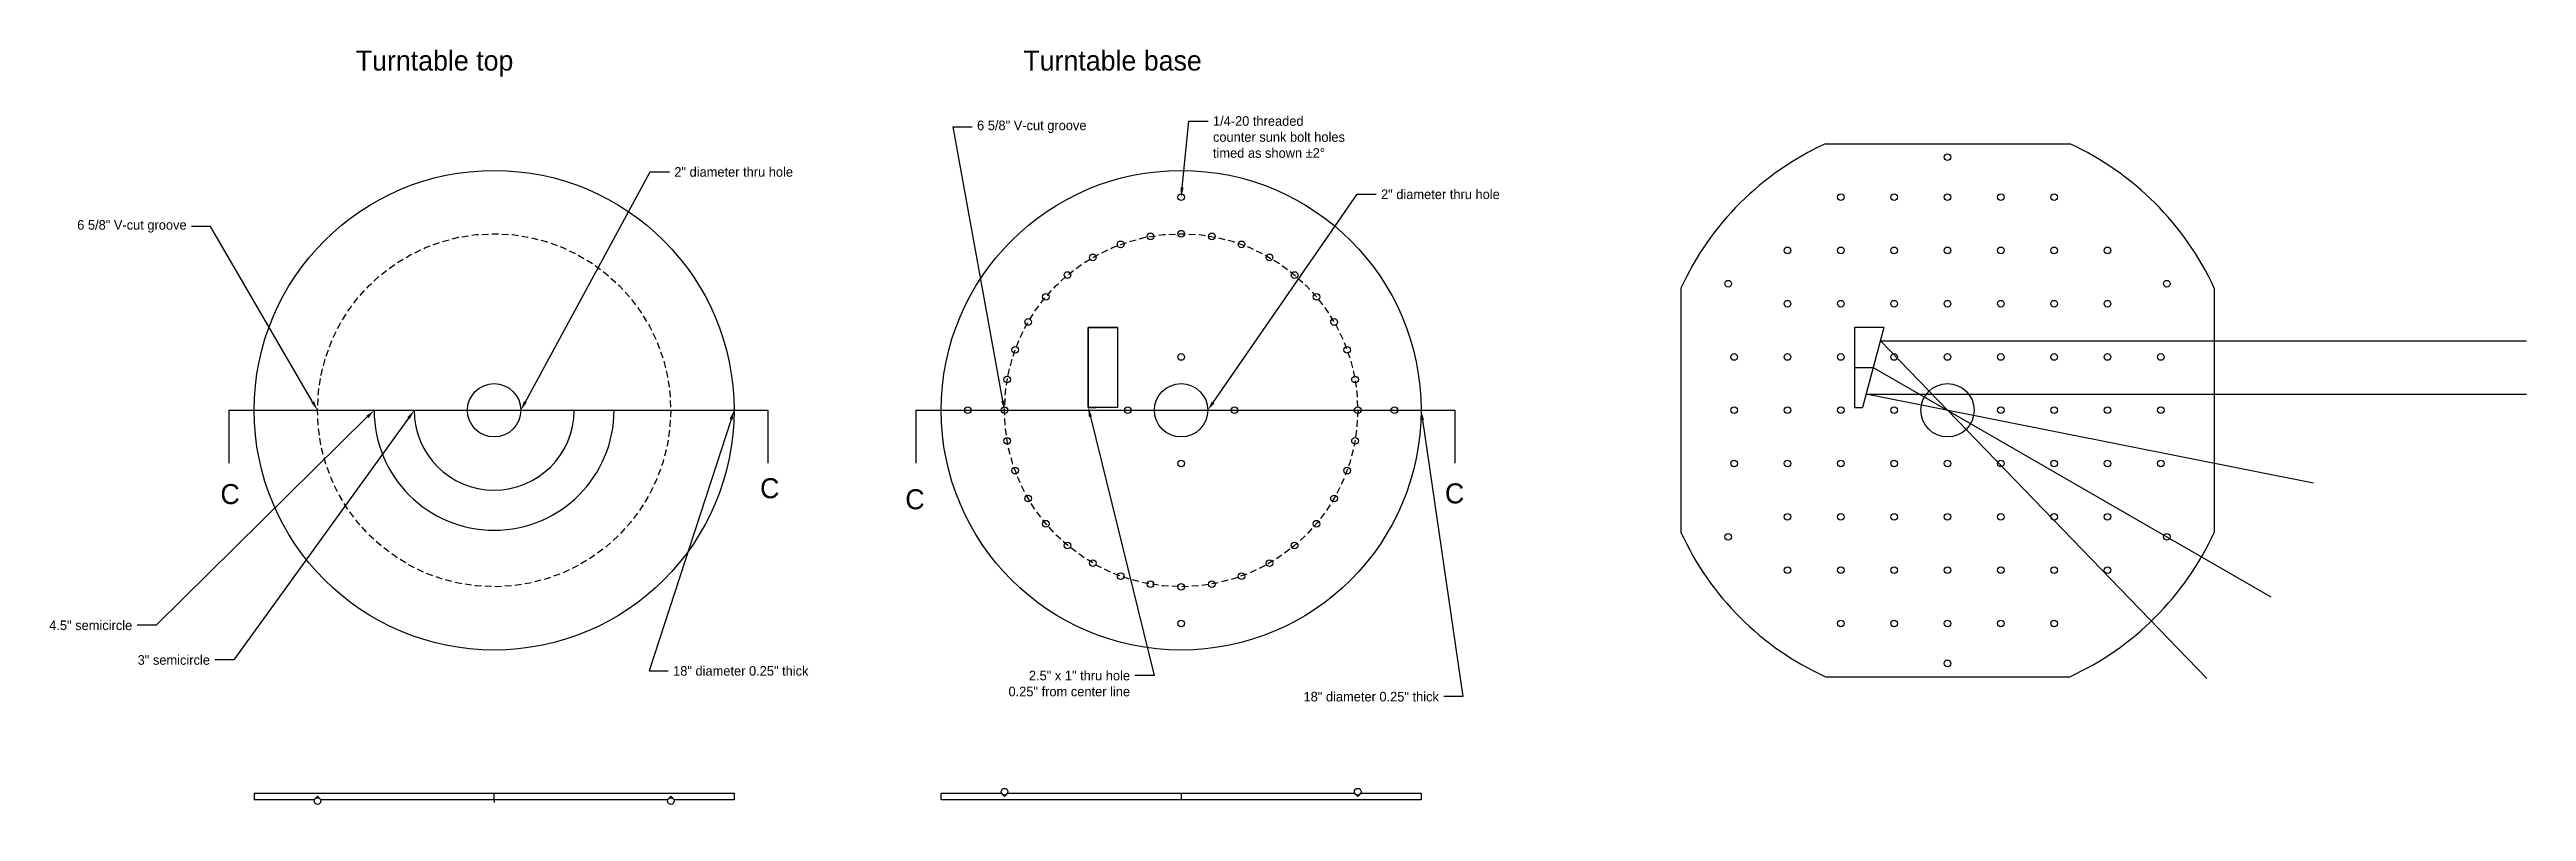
# Model space of a CAD drawing. Header units: inches. Extents: x 45 to 137.9, y -13.7 to 14.9.
import ezdxf
from ezdxf import colors
from ezdxf.entities.mleader import LeaderData, LeaderLine
from ezdxf.math import Vec2, Vec3

# ---------------------------------------------------------------- set-up
doc = ezdxf.new("R2010")
doc.units = ezdxf.units.IN
doc.header["$MEASUREMENT"] = 0
doc.linetypes.add('DASHED2', pattern=[0.375, 0.25, -0.125])

msp = doc.modelspace()

# ---------------------------------------------------------------- linework, layer by layer
for p, q in [((111.57, 11.337), (120.735, 11.337)), ((106.153, 5.92), (106.153, -3.245)), ((126.153, 5.92), (126.153, -3.245)), ((113.368, 2.945), (128.277, -5.663)), ((51.694, 1.337), (71.904, 1.337)), ((51.694, 1.337), (51.694, -0.643)), ((71.904, 1.337), (71.904, -0.643)), ((77.46, 1.337), (97.67, 1.337)), ((77.46, 1.337), (77.46, -0.643)), ((97.67, 1.337), (97.67, -0.643)), ((111.57, -8.663), (120.735, -8.663)), ((52.639, -13.027), (70.639, -13.027)), ((52.639, -13.027), (52.639, -13.277)), ((54.887, -13.277), (52.639, -13.277)), ((55.014, -13.15), (54.887, -13.277)), ((55.142, -13.277), (55.014, -13.15)), ((68.137, -13.277), (55.142, -13.277)), ((61.639, -13.277), (61.639, -13.027)), ((61.639, -13.277), (61.639, -13.377)), ((68.137, -13.277), (68.264, -13.15)), ((68.264, -13.15), (68.392, -13.277)), ((70.639, -13.277), (68.392, -13.277)), ((70.639, -13.027), (70.639, -13.277)), ((78.406, -13.027), (80.653, -13.027)), ((78.406, -13.277), (78.406, -13.027)), ((96.406, -13.277), (78.406, -13.277)), ((80.781, -13.155), (80.653, -13.027)), ((80.908, -13.027), (80.781, -13.155)), ((80.908, -13.027), (93.903, -13.027)), ((87.406, -13.027), (87.406, -13.277)), ((93.903, -13.027), (94.031, -13.155)), ((94.031, -13.155), (94.158, -13.027)), ((94.158, -13.027), (96.406, -13.027)), ((96.406, -13.027), (96.406, -13.277))]:
    msp.add_line(p, q)
at = {"color": 2}
for p, q in [((85.019, 4.445), (83.919, 4.445)), ((83.919, 4.445), (83.919, 1.445)), ((113.766, 4.445), (112.666, 4.445)), ((112.666, 4.445), (112.666, 1.445)), ((113.766, 4.445), (112.966, 1.445)), ((112.666, 2.945), (113.368, 2.945)), ((83.919, 1.445), (84.219, 1.445)), ((112.666, 1.445), (112.966, 1.445))]:
    msp.add_line(p, q, dxfattribs=at)
at = {"color": 1}
for p, q in [((113.633, 3.945), (137.866, 3.945)), ((113.633, 3.945), (125.881, -8.73)), ((113.1, 1.945), (137.866, 1.945)), ((129.884, -1.395), (113.1, 1.945))]:
    msp.add_line(p, q, dxfattribs=at)
at = {"color": 4}
for p, q in [((57.139, 1.337), (58.639, 1.337)), ((64.639, 1.337), (66.139, 1.337))]:
    msp.add_line(p, q, dxfattribs=at)
msp.add_lwpolyline([(83.919, 4.445), (85.019, 4.445), (85.019, 1.445), (83.919, 1.445)], close=True)
for centre, radius in [((61.639, 1.337), 9), ((87.406, 1.337), 9), ((61.639, 1.337), 1), ((87.406, 1.337), 1)]:
    msp.add_circle(centre, radius, dxfattribs=at)
for centre, radius in [((116.153, 10.837), 0.125), ((87.406, 9.337), 0.125), ((112.153, 9.337), 0.125), ((114.153, 9.337), 0.125), ((116.153, 9.337), 0.125), ((118.153, 9.337), 0.125), ((120.153, 9.337), 0.125), ((110.153, 7.337), 0.125), ((112.153, 7.337), 0.125), ((114.153, 7.337), 0.125), ((116.153, 7.337), 0.125), ((118.153, 7.337), 0.125), ((120.153, 7.337), 0.125), ((122.153, 7.337), 0.125), ((107.926, 6.087), 0.125), ((124.38, 6.087), 0.125), ((110.153, 5.337), 0.125), ((112.153, 5.337), 0.125), ((114.153, 5.337), 0.125), ((116.153, 5.337), 0.125), ((118.153, 5.337), 0.125), ((120.153, 5.337), 0.125), ((122.153, 5.337), 0.125), ((87.406, 3.337), 0.125), ((108.153, 3.337), 0.125), ((110.153, 3.337), 0.125), ((112.153, 3.337), 0.125), ((114.153, 3.337), 0.125), ((116.153, 3.337), 0.125), ((118.153, 3.337), 0.125), ((120.153, 3.337), 0.125), ((122.153, 3.337), 0.125), ((124.153, 3.337), 0.125), ((80.881, 2.488), 0.125), ((116.153, 1.337), 1), ((79.406, 1.337), 0.125), ((85.406, 1.337), 0.125), ((89.406, 1.337), 0.125), ((95.406, 1.337), 0.125), ((108.153, 1.337), 0.125), ((110.153, 1.337), 0.125), ((112.153, 1.337), 0.125), ((114.153, 1.337), 0.125), ((118.153, 1.337), 0.125), ((120.153, 1.337), 0.125), ((122.153, 1.337), 0.125), ((124.153, 1.337), 0.125), ((87.406, -0.663), 0.125), ((108.153, -0.663), 0.125), ((110.153, -0.663), 0.125), ((112.153, -0.663), 0.125), ((114.153, -0.663), 0.125), ((116.153, -0.663), 0.125), ((118.153, -0.663), 0.125), ((120.153, -0.663), 0.125), ((122.153, -0.663), 0.125), ((124.153, -0.663), 0.125), ((110.153, -2.663), 0.125), ((112.153, -2.663), 0.125), ((114.153, -2.663), 0.125), ((116.153, -2.663), 0.125), ((118.153, -2.663), 0.125), ((120.153, -2.663), 0.125), ((122.153, -2.663), 0.125), ((107.926, -3.413), 0.125), ((124.38, -3.413), 0.125), ((110.153, -4.663), 0.125), ((112.153, -4.663), 0.125), ((114.153, -4.663), 0.125), ((116.153, -4.663), 0.125), ((118.153, -4.663), 0.125), ((120.153, -4.663), 0.125), ((122.153, -4.663), 0.125), ((87.406, -6.663), 0.125), ((112.153, -6.663), 0.125), ((114.153, -6.663), 0.125), ((116.153, -6.663), 0.125), ((118.153, -6.663), 0.125), ((120.153, -6.663), 0.125), ((116.153, -8.163), 0.125), ((80.781, -12.977), 0.125), ((94.031, -12.977), 0.125), ((55.014, -13.327), 0.125), ((68.264, -13.327), 0.125)]:
    msp.add_circle(centre, radius)
at = {"linetype": 'DASHED2'}
for centre in [(61.639, 1.337), (87.406, 1.337)]:
    msp.add_circle(centre, 6.625, dxfattribs=at)
at = {"color": 3}
for centre in [(85.14, 7.563), (86.255, 7.862), (87.406, 7.962), (88.556, 7.862), (89.671, 7.563), (83.147, 6.412), (84.093, 7.075), (90.718, 7.075), (91.664, 6.412), (82.331, 5.596), (92.481, 5.596), (81.668, 4.65), (93.143, 4.65), (81.18, 3.603), (93.631, 3.603), (80.881, 2.488), (93.93, 2.488), (80.781, 1.337), (94.031, 1.337), (80.881, 0.187), (93.93, 0.187), (81.18, -0.928), (93.631, -0.928), (81.668, -1.975), (93.143, -1.975), (82.331, -2.921), (83.147, -3.738), (91.664, -3.738), (92.481, -2.921), (84.093, -4.4), (90.718, -4.4), (85.14, -4.888), (86.255, -5.187), (87.406, -5.288), (88.556, -5.187), (89.671, -4.888)]:
    msp.add_circle(centre, 0.125, dxfattribs=at)
for start, end in [(114.61998, 155.38002), (24.61998, 65.38002), (204.61998, 245.38002), (294.61998, 335.38002)]:
    msp.add_arc((116.153, 1.337), 11, start, end)
at = {"color": 4}
for radius in [4.5, 3]:
    msp.add_arc((61.639, 1.337), radius, 180, 0, dxfattribs=at)

# ---------------------------------------------------------------- texts
at = {"char_height": 0.75, "attachment_point": 1}
for s, width, insert in [('Turntable top', 11.60951, (56.451, 14.835)), ('Turntable base', 11.60951, (81.491, 14.835)), ('C', 0.55352, (51.375, -1.434)), ('C', 0.55352, (71.616, -1.214)), ('C', 0.55352, (77.061, -1.628)), ('C', 0.55352, (97.302, -1.408))]:
    msp.add_mtext_dynamic_manual_height_columns(s, width=width, gutter_width=1, heights=[0], dxfattribs=dict(at, insert=insert))

# ---------------------------------------------------------------- leaders
ml = msp.add_multileader_mtext('Standard')
ml.set_content('\\A1;6 5/8" V-cut groove', color=256)
ml.set_leader_properties()
ml.build(insert=Vec2(0, 0))
ml.multileader.update_dxf_attribs({"dogleg_length": 0.36, "arrow_head_size": 0.36, "scale": 2})
ctx = ml.context
ctx.base_point, ctx.scale, ctx.char_height, ctx.arrow_head_size, ctx.landing_gap_size, ctx.plane_origin = Vec3(79.573, 11.968), 2, 0.36, 0.36, 0.18, Vec3(80.781, 1.337)
notes = []
notes.append((ctx, [(0, (1, 1, 0), (78.853, 11.968), (1, 0), 0.72, [(0, [(80.781, 1.337)], 0, [])])]))
ctx.mtext.insert, ctx.mtext.flow_direction = Vec3(79.753, 12.208), 5
ml = msp.add_multileader_mtext('Standard')
ml.set_content('1/4-20 threaded \\Pcounter sunk bolt holes\\Ptimed as shown %%P2%%D', color=256)
ml.set_leader_properties()
ml.build(insert=Vec2(0, 0))
ml.multileader.update_dxf_attribs({"dogleg_length": 0.36, "arrow_head_size": 0.36, "scale": 2})
ctx = ml.context
ctx.base_point, ctx.scale, ctx.char_height, ctx.arrow_head_size, ctx.landing_gap_size, ctx.plane_origin = Vec3(88.42, 12.192), 2, 0.36, 0.36, 0.18, Vec3(87.406, 9.337)
notes.append((ctx, [(0, (1, 1, 0), (87.7, 12.192), (1, 0), 0.72, [(0, [(87.406, 9.337)], 0, [])])]))
ctx.mtext.insert, ctx.mtext.flow_direction = Vec3(88.6, 12.372), 5
ml = msp.add_multileader_mtext('Standard')
ml.set_content('2" diameter thru hole', color=256)
ml.set_leader_properties()
ml.build(insert=Vec2(0, 0))
ml.multileader.update_dxf_attribs({"dogleg_length": 0.36, "arrow_head_size": 0.36, "scale": 2})
ctx = ml.context
ctx.base_point, ctx.scale, ctx.char_height, ctx.arrow_head_size, ctx.landing_gap_size, ctx.plane_origin = Vec3(68.218, 10.281), 2, 0.36, 0.36, 0.18, Vec3(62.639, 1.337)
notes.append((ctx, [(0, (1, 1, 0), (67.498, 10.281), (1, 0), 0.72, [(0, [(62.639, 1.337)], 0, [])])]))
ctx.mtext.insert, ctx.mtext.flow_direction = Vec3(68.398, 10.461), 5
ml = msp.add_multileader_mtext('Standard')
ml.set_content('2" diameter thru hole', color=256)
ml.set_leader_properties()
ml.build(insert=Vec2(0, 0))
ml.multileader.update_dxf_attribs({"dogleg_length": 0.36, "arrow_head_size": 0.36, "scale": 2})
ctx = ml.context
ctx.base_point, ctx.scale, ctx.char_height, ctx.arrow_head_size, ctx.landing_gap_size, ctx.plane_origin = Vec3(94.725, 9.442), 2, 0.36, 0.36, 0.18, Vec3(88.406, 1.337)
notes.append((ctx, [(0, (1, 1, 0), (94.005, 9.442), (1, 0), 0.72, [(0, [(88.406, 1.337)], 0, [])])]))
ctx.mtext.insert, ctx.mtext.flow_direction = Vec3(94.905, 9.622), 5
ml = msp.add_multileader_mtext('Standard')
ml.set_content('\\A1;6 5/8" V-cut groove', color=256)
ml.set_leader_properties()
ml.build(insert=Vec2(0, 0))
ml.multileader.update_dxf_attribs({"dogleg_length": 0.36, "arrow_head_size": 0.36, "scale": 2})
ctx = ml.context
ctx.base_point, ctx.scale, ctx.char_height, ctx.arrow_head_size, ctx.landing_gap_size, ctx.plane_origin = Vec3(43.206, 8.233), 2, 0.36, 0.36, 0.18, Vec3(55.014, 1.337)
ctx.text_align_type = 2
notes.append((ctx, [(0, (1, 1, 0), (51.006, 8.233), (-1, 0), 0.72, [(0, [(55.014, 1.337)], 0, [])])]))
ctx.mtext.insert, ctx.mtext.alignment, ctx.mtext.flow_direction = Vec3(50.106, 8.473), 3, 5
ml = msp.add_multileader_mtext('Standard')
ml.set_content('4.5" semicircle', color=256)
ml.set_leader_properties()
ml.build(insert=Vec2(0, 0))
ml.multileader.update_dxf_attribs({"dogleg_length": 0.36, "arrow_head_size": 0.36, "scale": 2})
ctx = ml.context
ctx.base_point, ctx.scale, ctx.char_height, ctx.arrow_head_size, ctx.landing_gap_size, ctx.plane_origin = Vec3(43.627, -6.733), 2, 0.36, 0.36, 0.18, Vec3(57.139, 1.337)
ctx.text_align_type = 2
notes.append((ctx, [(0, (1, 1, 0), (48.967, -6.733), (-1, 0), 0.72, [(0, [(57.139, 1.337)], 0, [])])]))
ctx.mtext.insert, ctx.mtext.alignment, ctx.mtext.flow_direction = Vec3(48.067, -6.553), 3, 5
ml = msp.add_multileader_mtext('Standard')
ml.set_content('3" semicircle', color=256)
ml.set_leader_properties()
ml.build(insert=Vec2(0, 0))
ml.multileader.update_dxf_attribs({"dogleg_length": 0.36, "arrow_head_size": 0.36, "scale": 2})
ctx = ml.context
ctx.base_point, ctx.scale, ctx.char_height, ctx.arrow_head_size, ctx.landing_gap_size, ctx.plane_origin = Vec3(47.021, -8.034), 2, 0.36, 0.36, 0.18, Vec3(58.639, 1.337)
ctx.text_align_type = 2
notes.append((ctx, [(0, (1, 1, 0), (51.881, -8.034), (-1, 0), 0.72, [(0, [(58.639, 1.337)], 0, [])])]))
ctx.mtext.insert, ctx.mtext.alignment, ctx.mtext.flow_direction = Vec3(50.981, -7.854), 3, 5
ml = msp.add_multileader_mtext('Standard')
ml.set_content('18" diameter 0.25" thick', color=256)
ml.set_leader_properties()
ml.build(insert=Vec2(0, 0))
ml.multileader.update_dxf_attribs({"dogleg_length": 0.36, "arrow_head_size": 0.36, "scale": 2})
ctx = ml.context
ctx.base_point, ctx.scale, ctx.char_height, ctx.arrow_head_size, ctx.landing_gap_size, ctx.plane_origin = Vec3(68.172, -8.444), 2, 0.36, 0.36, 0.18, Vec3(70.639, 1.337)
notes.append((ctx, [(0, (1, 1, 0), (67.452, -8.444), (1, 0), 0.72, [(0, [(70.639, 1.337)], 0, [])])]))
ctx.mtext.insert, ctx.mtext.flow_direction = Vec3(68.352, -8.264), 5
ml = msp.add_multileader_mtext('Standard')
ml.set_content('2.5" x 1" thru hole\\P0.25" from center line ', color=256)
ml.set_leader_properties()
ml.build(insert=Vec2(0, 0))
ml.multileader.update_dxf_attribs({"dogleg_length": 0.36, "arrow_head_size": 0.36, "scale": 2})
ctx = ml.context
ctx.base_point, ctx.scale, ctx.char_height, ctx.arrow_head_size, ctx.landing_gap_size, ctx.plane_origin = Vec3(78.351, -8.618), 2, 0.36, 0.36, 0.18, Vec3(83.919, 1.445)
ctx.text_align_type = 2
notes.append((ctx, [(0, (1, 1, 0), (86.391, -8.618), (-1, 0), 0.72, [(0, [(83.919, 1.445)], 0, [])])]))
ctx.mtext.insert, ctx.mtext.alignment, ctx.mtext.flow_direction = Vec3(85.491, -8.438), 3, 5
ml = msp.add_multileader_mtext('Standard')
ml.set_content('18" diameter 0.25" thick', color=256)
ml.set_leader_properties()
ml.build(insert=Vec2(0, 0))
ml.multileader.update_dxf_attribs({"dogleg_length": 0.36, "arrow_head_size": 0.36, "scale": 2})
ctx = ml.context
ctx.base_point, ctx.scale, ctx.char_height, ctx.arrow_head_size, ctx.landing_gap_size, ctx.plane_origin = Vec3(89.516, -9.411), 2, 0.36, 0.36, 0.18, Vec3(96.406, 1.337)
ctx.text_align_type = 2
notes.append((ctx, [(0, (1, 1, 0), (97.976, -9.411), (-1, 0), 0.72, [(0, [(96.406, 1.337)], 0, [])])]))
ctx.mtext.insert, ctx.mtext.alignment, ctx.mtext.flow_direction = Vec3(97.076, -9.231), 3, 5
for ctx, leaders in notes:
    for number, flags, end, landing, length, lines in leaders:
        leader = LeaderData()
        leader.index, (leader.has_last_leader_line, leader.has_dogleg_vector, leader.attachment_direction) = number, flags
        leader.last_leader_point, leader.dogleg_vector, leader.dogleg_length = Vec3(end), Vec3(landing), length
        for number, points, colour, breaks in lines:
            line = LeaderLine()
            line.index, line.vertices, line.color, line.breaks = number, Vec3.list(points), colors.encode_raw_color(colour), breaks
            leader.lines.append(line)
        ctx.leaders.append(leader)

doc.saveas('drawing.dxf')
